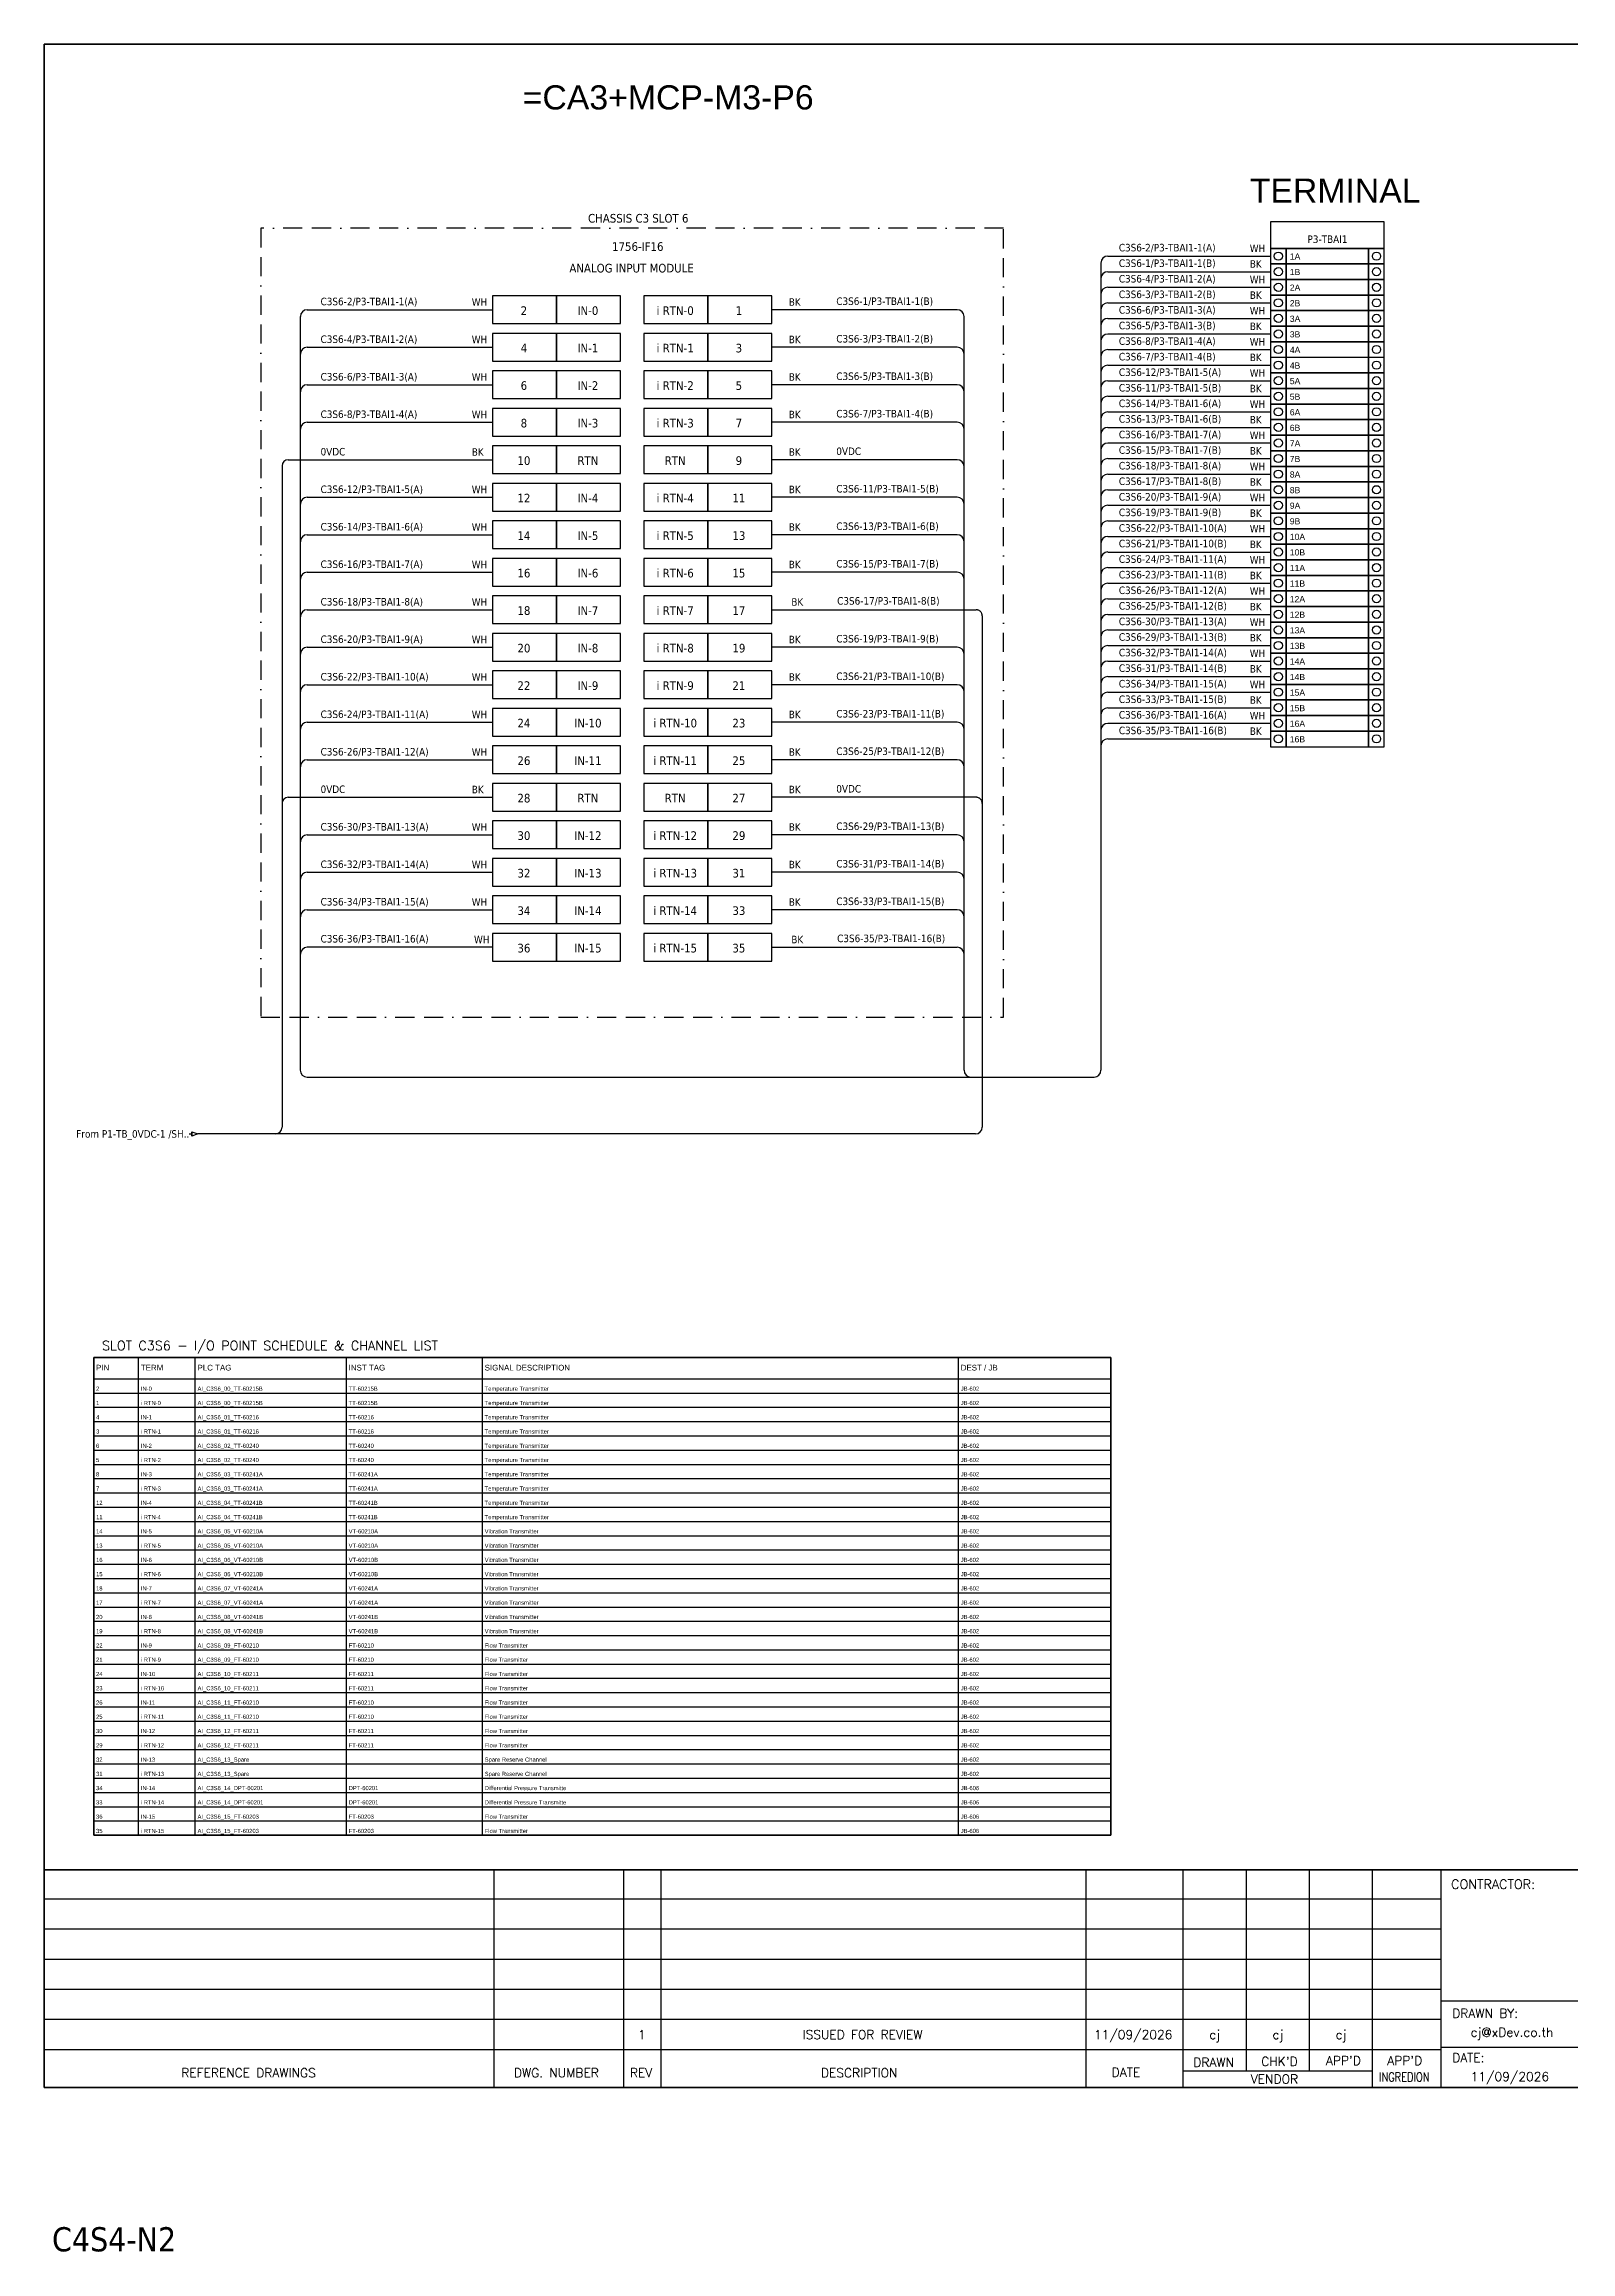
# Model space of a CAD drawing. Header units: millimetres. Extents: x 0 to 62600, y 0 to 14837.
# Drawn here: x 25160 to 27180, y 5791 to 8713 of the extents above; entities that cross this region are included whole.
import ezdxf
from ezdxf.enums import TextEntityAlignment as Align

# ---------------------------------------------------------------- set-up
doc = ezdxf.new("R2010")
doc.units = ezdxf.units.MM
doc.linetypes.add('BORDERX2', pattern=[88.9, 25.4, -12.7, 25.4, -12.7, 0, -12.7])
for name, color, linetype in [('GT_1', 9, 'Continuous'), ('HELPPOINT', 7, 'Continuous'), ('MEMBER', 7, 'Continuous'), ('VECTORS', 7, 'Continuous'), ('x01001-FrameArea', 2, 'BORDERX2')]:
    doc.layers.add(name, color=color, linetype=linetype)
doc.layers.add('IE-EQUIP', color=253, linetype='Continuous', lineweight=25)
doc.layers.add('IE-WIRE', color=7, linetype='Continuous', lineweight=25)
doc.styles.add('ROMANS', font='romans.shx', dxfattribs={"width": 0.85, "height": 25})
doc.styles.get("Standard").update_dxf_attribs({"font": 'arial.ttf'})
doc.styles.add('Tahoma', font='')
doc.styles.get('Tahoma').set_extended_font_data('Tahoma')

# ---------------------------------------------------------------- blocks, each defined once
blk = doc.blocks.new('xTermSingleLayer51')
at = {"color": 7, "ltscale": 25.4}
for points in [[(0, -537), (537, -537), (537, 0), (0, 0)], [(537, -537), (3378, -537), (3378, 0), (537, 0)], [(3378, -537), (3915, -537), (3915, 0), (3378, 0)]]:
    blk.add_lwpolyline(points, close=True, dxfattribs=at)
for centre in [(268, -268), (3647, -268)]:
    blk.add_circle(centre, 141, dxfattribs=at)
blk.add_attdef('TERMINAL_B', (661, -387), '', height=212)
blk = doc.blocks.new('xTerminal_fr_to')
at = {"layer": 'VECTORS', "color": 1, "true_color": 0xff0000}
for p, q in [((-11.3, 0), (-7.8, 0)), ((-7.8, 2.8), (0, 0)), ((-7.8, -2.8), (-7.8, 2.8)), ((-7.8, 2.8), (0, 0)), ((-7.8, 2.8), (-7.8, -2.8)), ((0, 0), (-7.8, -2.8)), ((0, 0), (-7.8, -2.8))]:
    blk.add_line(p, q, dxfattribs=at)

msp = doc.modelspace()

# ---------------------------------------------------------------- linework, layer by layer
at = {"ltscale": 25.4}
for p, q in [((26567.5, 8411.5), (26782.9, 8411.5)), ((26368, 8361.2), (26122.7, 8361.2)), ((26567.5, 8370.3), (26782.9, 8370.3)), ((26567.5, 8329.1), (26782.9, 8329.1)), ((26368, 8311.5), (26122.7, 8311.5)), ((26567.5, 8287.8), (26782.9, 8287.8)), ((26368, 8261.9), (26122.7, 8261.9)), ((26567.5, 8246.6), (26782.9, 8246.6)), ((26368, 8212.3), (26122.7, 8212.3)), ((26567.5, 8205.4), (26782.9, 8205.4)), ((25482.7, 8162.6), (25753.2, 8162.6)), ((26368, 8162.6), (26122.7, 8162.6)), ((26567.5, 8164.2), (26782.9, 8164.2)), ((26567.5, 8122.9), (26782.9, 8122.9)), ((26368, 8113), (26122.7, 8113)), ((26567.5, 8081.7), (26782.9, 8081.7)), ((26368, 8063.4), (26122.7, 8063.4)), ((26567.5, 8040.5), (26782.9, 8040.5)), ((26368, 8013.7), (26122.7, 8013.7)), ((26567.5, 7999.3), (26782.9, 7999.3)), ((26122.7, 7964.1), (26393.2, 7964.1)), ((26567.5, 7958), (26782.9, 7958)), ((26368, 7914.5), (26122.7, 7914.5)), ((26567.5, 7916.8), (26782.9, 7916.8)), ((26368, 7864.8), (26122.7, 7864.8)), ((26567.5, 7875.6), (26782.9, 7875.6)), ((26567.5, 7834.4), (26782.9, 7834.4)), ((26368, 7815.2), (26122.7, 7815.2)), ((26567.5, 7793.2), (26782.9, 7793.2)), ((26368, 7765.6), (26122.7, 7765.6)), ((25482.7, 7715.9), (25753.2, 7715.9)), ((26393.2, 7715.9), (26122.7, 7715.9)), ((26368, 7666.3), (26122.7, 7666.3)), ((26368, 7616.7), (26122.7, 7616.7)), ((26368, 7567.1), (26122.7, 7567.1)), ((26122.7, 7517.4), (26368, 7517.4))]:
    msp.add_line(p, q, dxfattribs=at)
at = {"color": 7}
for p, q in [((25284.8, 6342.2), (25284.8, 6974.3)), ((25359.8, 6342.2), (25359.8, 6974.3)), ((25559.8, 6342.2), (25559.8, 6974.3)), ((25739.8, 6342.2), (25739.8, 6974.3)), ((26369.8, 6342.2), (26369.8, 6974.3)), ((25225.5, 6946.3), (26571.3, 6946.3))]:
    msp.add_line(p, q, dxfattribs=at)
at = {"color": 8}
for p, q in [((25225.5, 6927.5), (26571.3, 6927.5)), ((25225.5, 6908.6), (26571.3, 6908.6)), ((25225.5, 6889.7), (26571.3, 6889.7)), ((25225.5, 6870.8), (26571.3, 6870.8)), ((25225.5, 6851.9), (26571.3, 6851.9)), ((25225.5, 6833.1), (26571.3, 6833.1)), ((25225.5, 6814.2), (26571.3, 6814.2)), ((25225.5, 6795.3), (26571.3, 6795.3)), ((25225.5, 6776.4), (26571.3, 6776.4)), ((25225.5, 6757.5), (26571.3, 6757.5)), ((25225.5, 6738.7), (26571.3, 6738.7)), ((25225.5, 6719.8), (26571.3, 6719.8)), ((25225.5, 6700.9), (26571.3, 6700.9)), ((25225.5, 6682), (26571.3, 6682)), ((25225.5, 6663.2), (26571.3, 6663.2)), ((25225.5, 6644.3), (26571.3, 6644.3)), ((25225.5, 6625.4), (26571.3, 6625.4)), ((25225.5, 6606.5), (26571.3, 6606.5)), ((25225.5, 6587.6), (26571.3, 6587.6)), ((25225.5, 6568.8), (26571.3, 6568.8)), ((25225.5, 6549.9), (26571.3, 6549.9)), ((25225.5, 6531), (26571.3, 6531)), ((25225.5, 6512.1), (26571.3, 6512.1)), ((25225.5, 6493.3), (26571.3, 6493.3)), ((25225.5, 6474.4), (26571.3, 6474.4)), ((25225.5, 6455.5), (26571.3, 6455.5)), ((25225.5, 6436.6), (26571.3, 6436.6)), ((25225.5, 6417.7), (26571.3, 6417.7)), ((25225.5, 6398.9), (26571.3, 6398.9)), ((25225.5, 6380), (26571.3, 6380)), ((25225.5, 6361.1), (26571.3, 6361.1))]:
    msp.add_line(p, q, dxfattribs=at)
at = {"color": 4, "ltscale": 25.4}
msp.add_lwpolyline([(26782.9, 8442.4), (26933.2, 8442.4), (26933.2, 8477.6), (26782.9, 8477.6)], close=True, dxfattribs=at)
msp.add_lwpolyline([(25225.5, 6974.3), (26571.3, 6974.3), (26571.3, 6342.2), (25225.5, 6342.2)], close=True)
at = {"color": 7}
msp.add_lwpolyline([(25225.5, 6342.2), (26571.3, 6342.2), (26571.3, 6974.3), (25225.5, 6974.3), (25225.5, 6342.2)], dxfattribs=at)
at = {"ltscale": 25.4}
for centre, radius, start, end in [((26567.5, 8402.4), 9.14, 90, 180), ((26368, 8352), 9.17, 0, 90), ((26567.5, 8361.1), 9.14, 90, 180), ((26567.5, 8319.9), 9.14, 90, 180), ((26368, 8302.4), 9.17, 0, 90), ((26567.5, 8278.7), 9.14, 90, 180), ((26368, 8252.7), 9.17, 0, 90), ((26567.5, 8237.5), 9.14, 90, 180), ((26368, 8203.1), 9.17, 0, 90), ((26567.5, 8196.3), 9.14, 90, 180), ((26368, 8153.5), 9.17, 0, 90), ((26567.5, 8155), 9.14, 90, 180), ((26567.5, 8113.8), 9.14, 90, 180), ((26368, 8103.8), 9.17, 0, 90), ((26567.5, 8072.6), 9.14, 90, 180), ((26368, 8054.2), 9.17, 0, 90), ((26567.5, 8031.4), 9.14, 90, 180), ((26368, 8004.6), 9.17, 0, 90), ((26567.5, 7990.1), 9.14, 90, 180), ((26567.5, 7948.9), 9.14, 90, 180), ((26368, 7905.3), 9.17, 0, 90), ((26567.5, 7907.7), 9.14, 90, 180), ((26368, 7855.7), 9.17, 0, 90), ((26567.5, 7866.5), 9.14, 90, 180), ((26567.5, 7825.2), 9.14, 90, 180), ((26368, 7806), 9.17, 0, 90), ((26567.5, 7784), 9.14, 90, 180), ((26368, 7756.4), 9.17, 0, 90), ((26368, 7657.1), 9.17, 0, 90), ((26368, 7607.5), 9.17, 0, 90), ((26368, 7557.9), 9.17, 0, 90), ((26368, 7508.2), 9.17, 0, 90)]:
    msp.add_arc(centre, radius, start, end, dxfattribs=at)
at = {"layer": 'GT_1', "color": 4}
for p, q in [((25755.2, 6008.4), (25755.2, 6296.6)), ((25927.1, 6008.4), (25927.1, 6296.6)), ((25976.3, 6008.4), (25976.3, 6296.6)), ((26538.9, 6008.4), (26538.9, 6296.6)), ((26667.2, 6008.4), (26667.2, 6296.6)), ((26750.8, 6030.2), (26750.8, 6296.6)), ((26834.3, 6030.3), (26834.3, 6296.6)), ((26917.6, 6008.4), (26917.6, 6296.6)), ((27008.6, 6008.4), (27008.6, 6296.6)), ((27008.6, 6257.7), (25159.8, 6257.7)), ((27008.6, 6217.9), (25159.8, 6217.9)), ((27008.6, 6178), (25159.8, 6178)), ((27008.6, 6138.1), (25159.8, 6138.1)), ((27795.6, 6122.8), (27008.6, 6122.8)), ((27008.6, 6098.2), (25159.8, 6098.2)), ((27008.5, 6058.2), (25159.8, 6058.2)), ((27795.6, 6061.3), (27008.6, 6061.3)), ((26917.6, 6030.2), (26667.2, 6030.2))]:
    msp.add_line(p, q, dxfattribs=at)
at = {"layer": 'HELPPOINT', "color": 4, "lineweight": 35}
for p, q in [((25159.8, 6008.4), (25159.8, 8712.6)), ((25159.8, 8712.6), (29053.1, 8712.6)), ((25159.8, 6008.4), (25159.8, 8712.6)), ((25159.8, 8712.6), (29053.1, 8712.6)), ((29053.1, 6008.4), (25159.8, 6008.4)), ((29053.1, 6008.4), (25159.8, 6008.4))]:
    msp.add_line(p, q, dxfattribs=at)
at = {"layer": 'IE-EQUIP', "linetype": 'Continuous', "ltscale": 25.4}
for points in [[(25753.2, 8342.8), (25837.9, 8342.8), (25837.9, 8379.5), (25753.2, 8379.5)], [(25837.9, 8342.8), (25922.5, 8342.8), (25922.5, 8379.5), (25837.9, 8379.5)], [(25953.4, 8342.8), (26038, 8342.8), (26038, 8379.5), (25953.4, 8379.5)], [(26038, 8342.8), (26122.7, 8342.8), (26122.7, 8379.5), (26038, 8379.5)], [(25753.2, 8293.2), (25837.9, 8293.2), (25837.9, 8329.9), (25753.2, 8329.9)], [(25837.9, 8293.2), (25922.5, 8293.2), (25922.5, 8329.9), (25837.9, 8329.9)], [(25953.4, 8293.2), (26038, 8293.2), (26038, 8329.9), (25953.4, 8329.9)], [(26038, 8293.2), (26122.7, 8293.2), (26122.7, 8329.9), (26038, 8329.9)], [(25753.2, 8243.6), (25837.9, 8243.6), (25837.9, 8280.3), (25753.2, 8280.3)], [(25837.9, 8243.6), (25922.5, 8243.6), (25922.5, 8280.3), (25837.9, 8280.3)], [(25953.4, 8243.6), (26038, 8243.6), (26038, 8280.3), (25953.4, 8280.3)], [(26038, 8243.6), (26122.7, 8243.6), (26122.7, 8280.3), (26038, 8280.3)], [(25753.2, 8193.9), (25837.9, 8193.9), (25837.9, 8230.6), (25753.2, 8230.6)], [(25837.9, 8193.9), (25922.5, 8193.9), (25922.5, 8230.6), (25837.9, 8230.6)], [(25953.4, 8193.9), (26038, 8193.9), (26038, 8230.6), (25953.4, 8230.6)], [(26038, 8193.9), (26122.7, 8193.9), (26122.7, 8230.6), (26038, 8230.6)], [(25753.2, 8144.3), (25837.9, 8144.3), (25837.9, 8181), (25753.2, 8181)], [(25837.9, 8144.3), (25922.5, 8144.3), (25922.5, 8181), (25837.9, 8181)], [(25953.4, 8144.3), (26038, 8144.3), (26038, 8181), (25953.4, 8181)], [(26038, 8144.3), (26122.7, 8144.3), (26122.7, 8181), (26038, 8181)], [(25753.2, 8094.7), (25837.9, 8094.7), (25837.9, 8131.4), (25753.2, 8131.4)], [(25837.9, 8094.7), (25922.5, 8094.7), (25922.5, 8131.4), (25837.9, 8131.4)], [(25953.4, 8094.7), (26038, 8094.7), (26038, 8131.4), (25953.4, 8131.4)], [(26038, 8094.7), (26122.7, 8094.7), (26122.7, 8131.4), (26038, 8131.4)], [(25753.2, 8045), (25837.9, 8045), (25837.9, 8081.7), (25753.2, 8081.7)], [(25837.9, 8045), (25922.5, 8045), (25922.5, 8081.7), (25837.9, 8081.7)], [(25953.4, 8045), (26038, 8045), (26038, 8081.7), (25953.4, 8081.7)], [(26038, 8045), (26122.7, 8045), (26122.7, 8081.7), (26038, 8081.7)], [(25753.2, 7995.4), (25837.9, 7995.4), (25837.9, 8032.1), (25753.2, 8032.1)], [(25837.9, 7995.4), (25922.5, 7995.4), (25922.5, 8032.1), (25837.9, 8032.1)], [(25953.4, 7995.4), (26038, 7995.4), (26038, 8032.1), (25953.4, 8032.1)], [(26038, 7995.4), (26122.7, 7995.4), (26122.7, 8032.1), (26038, 8032.1)], [(25753.2, 7945.8), (25837.9, 7945.8), (25837.9, 7982.5), (25753.2, 7982.5)], [(25837.9, 7945.8), (25922.5, 7945.8), (25922.5, 7982.5), (25837.9, 7982.5)], [(25953.4, 7945.8), (26038, 7945.8), (26038, 7982.5), (25953.4, 7982.5)], [(26038, 7945.8), (26122.7, 7945.8), (26122.7, 7982.5), (26038, 7982.5)], [(25753.2, 7896.1), (25837.9, 7896.1), (25837.9, 7932.8), (25753.2, 7932.8)], [(25837.9, 7896.1), (25922.5, 7896.1), (25922.5, 7932.8), (25837.9, 7932.8)], [(25953.4, 7896.1), (26038, 7896.1), (26038, 7932.8), (25953.4, 7932.8)], [(26038, 7896.1), (26122.7, 7896.1), (26122.7, 7932.8), (26038, 7932.8)], [(25753.2, 7846.5), (25837.9, 7846.5), (25837.9, 7883.2), (25753.2, 7883.2)], [(25837.9, 7846.5), (25922.5, 7846.5), (25922.5, 7883.2), (25837.9, 7883.2)], [(25953.4, 7846.5), (26038, 7846.5), (26038, 7883.2), (25953.4, 7883.2)], [(26038, 7846.5), (26122.7, 7846.5), (26122.7, 7883.2), (26038, 7883.2)], [(25753.2, 7796.9), (25837.9, 7796.9), (25837.9, 7833.6), (25753.2, 7833.6)], [(25837.9, 7796.9), (25922.5, 7796.9), (25922.5, 7833.6), (25837.9, 7833.6)], [(25953.4, 7796.9), (26038, 7796.9), (26038, 7833.6), (25953.4, 7833.6)], [(26038, 7796.9), (26122.7, 7796.9), (26122.7, 7833.6), (26038, 7833.6)], [(25753.2, 7747.2), (25837.9, 7747.2), (25837.9, 7783.9), (25753.2, 7783.9)], [(25837.9, 7747.2), (25922.5, 7747.2), (25922.5, 7783.9), (25837.9, 7783.9)], [(25953.4, 7747.2), (26038, 7747.2), (26038, 7783.9), (25953.4, 7783.9)], [(26038, 7747.2), (26122.7, 7747.2), (26122.7, 7783.9), (26038, 7783.9)], [(25753.2, 7697.6), (25837.9, 7697.6), (25837.9, 7734.3), (25753.2, 7734.3)], [(25837.9, 7697.6), (25922.5, 7697.6), (25922.5, 7734.3), (25837.9, 7734.3)], [(25953.4, 7697.6), (26038, 7697.6), (26038, 7734.3), (25953.4, 7734.3)], [(26038, 7697.6), (26122.7, 7697.6), (26122.7, 7734.3), (26038, 7734.3)], [(25753.2, 7648), (25837.9, 7648), (25837.9, 7684.7), (25753.2, 7684.7)], [(25837.9, 7648), (25922.5, 7648), (25922.5, 7684.7), (25837.9, 7684.7)], [(25953.4, 7648), (26038, 7648), (26038, 7684.7), (25953.4, 7684.7)], [(26038, 7648), (26122.7, 7648), (26122.7, 7684.7), (26038, 7684.7)], [(25753.2, 7598.3), (25837.9, 7598.3), (25837.9, 7635), (25753.2, 7635)], [(25837.9, 7598.3), (25922.5, 7598.3), (25922.5, 7635), (25837.9, 7635)], [(25953.4, 7598.3), (26038, 7598.3), (26038, 7635), (25953.4, 7635)], [(26038, 7598.3), (26122.7, 7598.3), (26122.7, 7635), (26038, 7635)], [(25753.2, 7548.7), (25837.9, 7548.7), (25837.9, 7585.4), (25753.2, 7585.4)], [(25837.9, 7548.7), (25922.5, 7548.7), (25922.5, 7585.4), (25837.9, 7585.4)], [(25953.4, 7548.7), (26038, 7548.7), (26038, 7585.4), (25953.4, 7585.4)], [(26038, 7548.7), (26122.7, 7548.7), (26122.7, 7585.4), (26038, 7585.4)], [(25753.2, 7499.1), (25837.9, 7499.1), (25837.9, 7535.8), (25753.2, 7535.8)], [(25837.9, 7499.1), (25922.5, 7499.1), (25922.5, 7535.8), (25837.9, 7535.8)], [(25953.4, 7499.1), (26038, 7499.1), (26038, 7535.8), (25953.4, 7535.8)], [(26038, 7499.1), (26122.7, 7499.1), (26122.7, 7535.8), (26038, 7535.8)]]:
    msp.add_lwpolyline(points, close=True, dxfattribs=at)
at = {"layer": 'IE-WIRE', "color": 4, "ltscale": 25.4}
for p, q in [((26558.4, 8423), (26558.4, 7354.6)), ((26567.5, 8432.1), (26782.9, 8432.1)), ((26567.5, 8390.9), (26782.9, 8390.9)), ((25508, 8361.2), (25753.2, 8361.2)), ((25498.8, 8352), (25498.8, 7354.6)), ((26377.1, 8352), (26377.1, 7354.6)), ((26567.5, 8349.7), (26782.9, 8349.7)), ((25508, 8311.5), (25753.2, 8311.5)), ((26567.5, 8308.4), (26782.9, 8308.4)), ((25508, 8261.9), (25753.2, 8261.9)), ((26567.5, 8267.2), (26782.9, 8267.2)), ((25508, 8212.3), (25753.2, 8212.3)), ((26567.5, 8226), (26782.9, 8226)), ((26567.5, 8184.8), (26782.9, 8184.8)), ((26567.5, 8143.6), (26782.9, 8143.6)), ((25508, 8113), (25753.2, 8113)), ((26567.5, 8102.3), (26782.9, 8102.3)), ((25508, 8063.4), (25753.2, 8063.4)), ((26567.5, 8061.1), (26782.9, 8061.1)), ((25508, 8013.7), (25753.2, 8013.7)), ((26567.5, 8019.9), (26782.9, 8019.9)), ((26567.5, 7978.7), (26782.9, 7978.7)), ((25508, 7964.1), (25753.2, 7964.1)), ((26567.5, 7937.4), (26782.9, 7937.4)), ((25508, 7914.5), (25753.2, 7914.5)), ((26567.5, 7896.2), (26782.9, 7896.2)), ((25508, 7864.8), (25753.2, 7864.8)), ((26567.5, 7855), (26782.9, 7855)), ((25508, 7815.2), (25753.2, 7815.2)), ((26567.5, 7813.8), (26782.9, 7813.8)), ((25508, 7765.6), (25753.2, 7765.6)), ((25508, 7666.3), (25753.2, 7666.3)), ((25508, 7616.7), (25753.2, 7616.7)), ((25508, 7567.1), (25753.2, 7567.1)), ((25753.2, 7517.4), (25508, 7517.4))]:
    msp.add_line(p, q, dxfattribs=at)
at = {"layer": 'IE-WIRE', "color": 7, "ltscale": 25.4}
for p, q in [((25474.7, 8154.6), (25474.7, 7279.4)), ((26401.2, 7956.1), (26401.2, 7279.4)), ((26392.3, 7270.4), (25363.2, 7270.4))]:
    msp.add_line(p, q, dxfattribs=at)
at = {"layer": 'IE-WIRE', "color": 4}
msp.add_line((25507.9, 7345.4), (26549.2, 7345.4), dxfattribs=at)
at = {"layer": 'IE-WIRE', "color": 4, "ltscale": 25.4}
for centre, radius in [((26567.5, 8423), 9.14), ((26567.5, 8381.8), 9.14), ((25508, 8352), 9.17), ((26567.5, 8340.5), 9.14), ((25508, 8302.4), 9.17), ((26567.5, 8299.3), 9.14), ((25508, 8252.7), 9.17), ((26567.5, 8258.1), 9.14), ((25508, 8203.1), 9.17), ((26567.5, 8216.9), 9.14), ((26567.5, 8175.6), 9.14), ((26567.5, 8134.4), 9.14), ((25508, 8103.8), 9.17), ((26567.5, 8093.2), 9.14), ((25508, 8054.2), 9.17), ((26567.5, 8052), 9.14), ((25508, 8004.6), 9.17), ((26567.5, 8010.7), 9.14), ((26567.5, 7969.5), 9.14), ((25508, 7954.9), 9.17), ((26567.5, 7928.3), 9.14), ((25508, 7905.3), 9.17), ((26567.5, 7887.1), 9.14), ((25508, 7855.7), 9.17), ((26567.5, 7845.9), 9.14), ((25508, 7806), 9.17), ((26567.5, 7804.6), 9.14), ((25508, 7756.4), 9.17), ((25508, 7657.1), 9.17), ((25508, 7607.5), 9.17), ((25508, 7557.9), 9.17), ((25508, 7508.2), 9.17)]:
    msp.add_arc(centre, radius, 90, 180, dxfattribs=at)
at = {"layer": 'IE-WIRE', "ltscale": 25.4}
for centre in [(25482.7, 8154.6), (25482.7, 7707.9)]:
    msp.add_arc(centre, 8, 90, 180, dxfattribs=at)
at = {"layer": 'IE-WIRE', "color": 4}
for centre, start, end in [((25507.9, 7354.6), 180, 270), ((26386.3, 7354.6), 180, 270), ((26549.2, 7354.6), 270, 0)]:
    msp.add_arc(centre, 9.14, start, end, dxfattribs=at)
at = {"layer": 'IE-WIRE', "color": 7, "ltscale": 25.4}
for centre in [(25465.7, 7279.4), (26392.3, 7279.4), (26392.3, 7279.4)]:
    msp.add_arc(centre, 8.96, 270, 0, dxfattribs=at)
at = {"layer": 'MEMBER', "color": 4, "lineweight": 35}
msp.add_line((25159.8, 6296.6), (29053.1, 6296.6), dxfattribs=at)
msp.add_line((25159.8, 6296.6), (29053.1, 6296.6), dxfattribs=at)
at = {"layer": 'x01001-FrameArea'}
msp.add_lwpolyline([(25446.5, 7425.1), (26429.5, 7425.1), (26429.5, 8468.9), (25446.5, 8468.9)], close=True, dxfattribs=at)
at = {"layer": 'x01001-FrameArea', "ltscale": 25.4}
for centre in [(26393.2, 7956.1), (26393.2, 7707.9)]:
    msp.add_arc(centre, 8, 0, 90, dxfattribs=at)

# ---------------------------------------------------------------- block references
at = {"xscale": 0.0384, "yscale": 0.0384, "zscale": 0.0384}
for p, values in [((26782.9, 8442.4), {'TERMINAL_B': '1A'}), ((26782.9, 8421.8), {'TERMINAL_B': '1B'}), ((26782.9, 8401.2), {'TERMINAL_B': '2A'}), ((26782.9, 8380.6), {'TERMINAL_B': '2B'}), ((26782.9, 8360), {'TERMINAL_B': '3A'}), ((26782.9, 8339.4), {'TERMINAL_B': '3B'}), ((26782.9, 8318.8), {'TERMINAL_B': '4A'}), ((26782.9, 8298.1), {'TERMINAL_B': '4B'}), ((26782.9, 8277.5), {'TERMINAL_B': '5A'}), ((26782.9, 8256.9), {'TERMINAL_B': '5B'}), ((26782.9, 8236.3), {'TERMINAL_B': '6A'}), ((26782.9, 8215.7), {'TERMINAL_B': '6B'}), ((26782.9, 8195.1), {'TERMINAL_B': '7A'}), ((26782.9, 8174.5), {'TERMINAL_B': '7B'}), ((26782.9, 8153.9), {'TERMINAL_B': '8A'}), ((26782.9, 8133.2), {'TERMINAL_B': '8B'}), ((26782.9, 8112.6), {'TERMINAL_B': '9A'}), ((26782.9, 8092), {'TERMINAL_B': '9B'}), ((26782.9, 8071.4), {'TERMINAL_B': '10A'}), ((26782.9, 8050.8), {'TERMINAL_B': '10B'}), ((26782.9, 8030.2), {'TERMINAL_B': '11A'}), ((26782.9, 8009.6), {'TERMINAL_B': '11B'}), ((26782.9, 7989), {'TERMINAL_B': '12A'}), ((26782.9, 7968.4), {'TERMINAL_B': '12B'}), ((26782.9, 7947.7), {'TERMINAL_B': '13A'}), ((26782.9, 7927.1), {'TERMINAL_B': '13B'}), ((26782.9, 7906.5), {'TERMINAL_B': '14A'}), ((26782.9, 7885.9), {'TERMINAL_B': '14B'}), ((26782.9, 7865.3), {'TERMINAL_B': '15A'}), ((26782.9, 7844.7), {'TERMINAL_B': '15B'}), ((26782.9, 7824.1), {'TERMINAL_B': '16A'}), ((26782.9, 7803.5), {'TERMINAL_B': '16B'})]:
    msp.add_blockref('xTermSingleLayer51', p, dxfattribs=at).add_auto_attribs(values)
msp.add_blockref('xTerminal_fr_to', (25363.2, 7270.4))

# ---------------------------------------------------------------- texts
at = {"color": 2}
for s, p in [('=CA3+MCP-M3-P6', (25793.1, 8626.2)), ('TERMINAL', (26755.3, 8502.8))]:
    msp.add_text(s, height=32, dxfattribs=at).set_placement(p)
at = {"color": 2, "style": 'Tahoma'}
for s, height, p in [('CHASSIS C3 SLOT 6', 11.441, (25946, 8482.2)), ('1756-IF16', 11.44, (25945.4, 8444.8)), ('ANALOG INPUT MODULE', 11.441, (25937.2, 8416.2)), ('2', 11.4, (25794.7, 8360)), ('IN-0', 11.44, (25879.4, 8360)), ('i RTN-0', 11.44, (25994.9, 8360)), ('1', 11.4, (26079.2, 8360)), ('4', 11.4, (25794.7, 8310.4)), ('IN-1', 11.44, (25879.4, 8310.4)), ('i RTN-1', 11.44, (25994.9, 8310.4)), ('3', 11.4, (26079.2, 8310.4)), ('6', 11.4, (25794.7, 8260.8)), ('IN-2', 11.44, (25879.4, 8260.8)), ('i RTN-2', 11.44, (25994.9, 8260.8)), ('5', 11.4, (26079.2, 8260.8)), ('8', 11.4, (25794.7, 8211.1)), ('IN-3', 11.44, (25879.4, 8211.1)), ('i RTN-3', 11.44, (25994.9, 8211.1)), ('7', 11.4, (26079.2, 8211.1)), ('10', 11.44, (25794.7, 8161.5)), ('RTN', 11.44, (25879.4, 8161.5)), ('RTN', 11.44, (25994.9, 8161.5)), ('9', 11.4, (26079.2, 8161.5)), ('12', 11.44, (25794.7, 8111.9)), ('IN-4', 11.44, (25879.4, 8111.9)), ('i RTN-4', 11.44, (25994.9, 8111.9)), ('11', 11.44, (26079.2, 8111.9)), ('14', 11.44, (25794.7, 8062.2)), ('IN-5', 11.44, (25879.4, 8062.2)), ('i RTN-5', 11.44, (25994.9, 8062.2)), ('13', 11.44, (26079.2, 8062.2)), ('16', 11.44, (25794.7, 8012.6)), ('IN-6', 11.44, (25879.4, 8012.6)), ('i RTN-6', 11.44, (25994.9, 8012.6)), ('15', 11.44, (26079.2, 8012.6)), ('18', 11.44, (25794.7, 7963)), ('IN-7', 11.44, (25879.4, 7963)), ('i RTN-7', 11.44, (25994.9, 7963)), ('17', 11.44, (26079.2, 7963)), ('20', 11.44, (25794.7, 7913.3)), ('IN-8', 11.44, (25879.4, 7913.3)), ('i RTN-8', 11.44, (25994.9, 7913.3)), ('19', 11.44, (26079.2, 7913.3)), ('22', 11.44, (25794.7, 7863.7)), ('IN-9', 11.44, (25879.4, 7863.7)), ('i RTN-9', 11.44, (25994.9, 7863.7)), ('21', 11.44, (26079.2, 7863.7)), ('24', 11.44, (25794.7, 7814.1)), ('IN-10', 11.44, (25879.4, 7814.1)), ('i RTN-10', 11.44, (25994.9, 7814.1)), ('23', 11.44, (26079.2, 7814.1)), ('26', 11.44, (25794.7, 7764.4)), ('IN-11', 11.44, (25879.4, 7764.4)), ('i RTN-11', 11.44, (25994.9, 7764.4)), ('25', 11.44, (26079.2, 7764.4)), ('28', 11.44, (25794.7, 7714.8)), ('RTN', 11.44, (25879.4, 7714.8)), ('RTN', 11.44, (25994.9, 7714.8)), ('27', 11.44, (26079.2, 7714.8)), ('30', 11.44, (25794.7, 7665.2)), ('IN-12', 11.44, (25879.4, 7665.2)), ('i RTN-12', 11.44, (25994.9, 7665.2)), ('29', 11.44, (26079.2, 7665.2)), ('32', 11.44, (25794.7, 7615.5)), ('IN-13', 11.44, (25879.4, 7615.5)), ('i RTN-13', 11.44, (25994.9, 7615.5)), ('31', 11.44, (26079.2, 7615.5)), ('34', 11.44, (25794.7, 7565.9)), ('IN-14', 11.44, (25879.4, 7565.9)), ('i RTN-14', 11.44, (25994.9, 7565.9)), ('33', 11.44, (26079.2, 7565.9)), ('36', 11.44, (25794.7, 7516.3)), ('IN-15', 11.44, (25879.4, 7516.3)), ('i RTN-15', 11.44, (25994.9, 7516.3)), ('35', 11.44, (26079.2, 7516.3))]:
    msp.add_text(s, height=height, dxfattribs=at).set_placement(p, align=Align.MIDDLE_CENTER)
at = {"color": 4, "style": 'Tahoma'}
for s, height, p in [('C3S6-2/P3-TBAI1-1(A)', 9.949, (26582, 8438.4)), ('WH', 9.95, (26755.3, 8437.4)), ('C3S6-4/P3-TBAI1-2(A)', 9.949, (26582, 8397.2)), ('WH', 9.95, (26755.3, 8396.1)), ('C3S6-2/P3-TBAI1-1(A)', 9.949, (25525.6, 8367.1)), ('WH', 9.95, (25725.7, 8366.4)), ('C3S6-6/P3-TBAI1-3(A)', 9.949, (26582, 8356)), ('WH', 9.95, (26755.3, 8354.9)), ('C3S6-4/P3-TBAI1-2(A)', 9.949, (25525.6, 8317.2)), ('WH', 9.95, (25725.7, 8316.8)), ('C3S6-8/P3-TBAI1-4(A)', 9.949, (26582, 8314.7)), ('WH', 9.95, (26755.3, 8313.7)), ('C3S6-6/P3-TBAI1-3(A)', 9.949, (25525.6, 8267.5)), ('WH', 9.95, (25725.7, 8267.2)), ('C3S6-12/P3-TBAI1-5(A)', 9.949, (26582, 8273.5)), ('WH', 9.95, (26755.3, 8272.5)), ('C3S6-14/P3-TBAI1-6(A)', 9.949, (26582, 8232.3)), ('WH', 9.95, (26755.3, 8231.3)), ('C3S6-8/P3-TBAI1-4(A)', 9.949, (25525.6, 8217.9)), ('WH', 9.95, (25725.7, 8217.5)), ('C3S6-16/P3-TBAI1-7(A)', 9.949, (26582, 8191.1)), ('WH', 9.95, (26755.3, 8190)), ('C3S6-18/P3-TBAI1-8(A)', 9.949, (26582, 8149.8)), ('WH', 9.95, (26755.3, 8148.8)), ('C3S6-12/P3-TBAI1-5(A)', 9.949, (25525.6, 8118.6)), ('WH', 9.95, (25725.7, 8118.3)), ('C3S6-20/P3-TBAI1-9(A)', 9.949, (26582, 8108.6)), ('WH', 9.95, (26755.3, 8107.6)), ('C3S6-14/P3-TBAI1-6(A)', 9.949, (25525.6, 8069)), ('WH', 9.95, (25725.7, 8068.6)), ('C3S6-22/P3-TBAI1-10(A)', 9.949, (26582, 8067.4)), ('WH', 9.95, (26755.3, 8066.4)), ('C3S6-24/P3-TBAI1-11(A)', 9.949, (26582, 8026.2)), ('WH', 9.95, (26755.3, 8025.1)), ('C3S6-16/P3-TBAI1-7(A)', 9.949, (25525.6, 8019.4)), ('WH', 9.95, (25725.7, 8019)), ('C3S6-18/P3-TBAI1-8(A)', 9.949, (25525.6, 7969.7)), ('WH', 9.95, (25725.7, 7969.4)), ('C3S6-26/P3-TBAI1-12(A)', 9.949, (26582, 7984.9)), ('WH', 9.95, (26755.3, 7983.9)), ('C3S6-30/P3-TBAI1-13(A)', 9.949, (26582, 7943.7)), ('WH', 9.95, (26755.3, 7942.7)), ('C3S6-20/P3-TBAI1-9(A)', 9.949, (25525.6, 7920.1)), ('WH', 9.95, (25725.7, 7919.7)), ('C3S6-32/P3-TBAI1-14(A)', 9.949, (26582, 7902.5)), ('WH', 9.95, (26755.3, 7901.5)), ('C3S6-22/P3-TBAI1-10(A)', 9.949, (25525.6, 7870.5)), ('WH', 9.95, (25725.7, 7870.1)), ('C3S6-34/P3-TBAI1-15(A)', 9.949, (26582, 7861.3)), ('WH', 9.95, (26755.3, 7860.2)), ('C3S6-24/P3-TBAI1-11(A)', 9.949, (25525.6, 7820.8)), ('WH', 9.95, (25725.7, 7820.5)), ('C3S6-36/P3-TBAI1-16(A)', 9.949, (26582, 7820.1)), ('WH', 9.95, (26755.3, 7819)), ('C3S6-26/P3-TBAI1-12(A)', 9.949, (25525.6, 7771.2)), ('WH', 9.95, (25725.7, 7770.8)), ('C3S6-30/P3-TBAI1-13(A)', 9.949, (25525.6, 7671.9)), ('WH', 9.95, (25725.7, 7671.6)), ('C3S6-32/P3-TBAI1-14(A)', 9.949, (25525.6, 7622.3)), ('WH', 9.95, (25725.7, 7621.9)), ('C3S6-34/P3-TBAI1-15(A)', 9.949, (25525.6, 7572.7)), ('WH', 9.95, (25725.7, 7572.3)), ('C3S6-36/P3-TBAI1-16(A)', 9.949, (25525.6, 7523.7)), ('WH', 9.95, (25728.7, 7522.7))]:
    msp.add_text(s, height=height, dxfattribs=at).set_placement(p)
msp.add_text('P3-TBAI1', height=9.95, dxfattribs=at).set_placement((26858.1, 8454.5), align=Align.MIDDLE_CENTER)
at = {"style": 'Tahoma'}
for s, height, p in [('C3S6-1/P3-TBAI1-1(B)', 9.949, (26582, 8417.8)), ('BK', 9.95, (26755.3, 8416.8)), ('C3S6-3/P3-TBAI1-2(B)', 9.949, (26582, 8376.6)), ('BK', 9.95, (26755.3, 8375.5)), ('BK', 9.95, (26145.2, 8366.4)), ('C3S6-1/P3-TBAI1-1(B)', 9.949, (26208.1, 8367.5)), ('C3S6-3/P3-TBAI1-2(B)', 9.949, (26208.1, 8317.8)), ('C3S6-5/P3-TBAI1-3(B)', 9.949, (26582, 8335.3)), ('BK', 9.95, (26755.3, 8334.3)), ('BK', 9.95, (26145.2, 8316.8)), ('C3S6-7/P3-TBAI1-4(B)', 9.949, (26582, 8294.1)), ('BK', 9.95, (26755.3, 8293.1)), ('BK', 9.95, (26145.2, 8267.2)), ('C3S6-5/P3-TBAI1-3(B)', 9.949, (26208.1, 8268.2)), ('C3S6-11/P3-TBAI1-5(B)', 9.949, (26582, 8252.9)), ('BK', 9.95, (26755.3, 8251.9)), ('BK', 9.95, (26145.2, 8217.5)), ('C3S6-7/P3-TBAI1-4(B)', 9.949, (26208.1, 8218.6)), ('C3S6-13/P3-TBAI1-6(B)', 9.949, (26582, 8211.7)), ('BK', 9.95, (26755.3, 8210.6)), ('0VDC', 9.95, (25525.6, 8168.3)), ('BK', 9.95, (25725.7, 8167.9)), ('BK', 9.95, (26145.2, 8167.9)), ('0VDC', 9.95, (26208.1, 8168.9)), ('C3S6-15/P3-TBAI1-7(B)', 9.949, (26582, 8170.5)), ('BK', 9.95, (26755.3, 8169.4)), ('BK', 9.95, (26145.2, 8118.3)), ('C3S6-11/P3-TBAI1-5(B)', 9.949, (26208.1, 8119.3)), ('C3S6-17/P3-TBAI1-8(B)', 9.949, (26582, 8129.2)), ('BK', 9.95, (26755.3, 8128.2)), ('C3S6-19/P3-TBAI1-9(B)', 9.949, (26582, 8088)), ('BK', 9.95, (26755.3, 8087)), ('BK', 9.95, (26145.2, 8068.6)), ('C3S6-13/P3-TBAI1-6(B)', 9.949, (26208.1, 8069.7)), ('C3S6-21/P3-TBAI1-10(B)', 9.949, (26582, 8046.8)), ('BK', 9.95, (26755.3, 8045.7)), ('BK', 9.95, (26145.2, 8019)), ('C3S6-15/P3-TBAI1-7(B)', 9.949, (26208.1, 8020)), ('C3S6-23/P3-TBAI1-11(B)', 9.949, (26582, 8005.6)), ('BK', 9.95, (26755.3, 8004.5)), ('BK', 9.95, (26148.6, 7969.4)), ('C3S6-17/P3-TBAI1-8(B)', 9.949, (26209.2, 7970.9)), ('C3S6-25/P3-TBAI1-12(B)', 9.949, (26582, 7964.3)), ('BK', 9.95, (26755.3, 7963.3)), ('BK', 9.95, (26145.2, 7919.7)), ('C3S6-19/P3-TBAI1-9(B)', 9.949, (26208.1, 7920.8)), ('C3S6-29/P3-TBAI1-13(B)', 9.949, (26582, 7923.1)), ('BK', 9.95, (26755.3, 7922.1)), ('C3S6-31/P3-TBAI1-14(B)', 9.949, (26582, 7881.9)), ('BK', 9.95, (26755.3, 7880.9)), ('BK', 9.95, (26145.2, 7870.1)), ('C3S6-21/P3-TBAI1-10(B)', 9.949, (26208.1, 7871.1)), ('BK', 9.95, (26145.2, 7820.5)), ('C3S6-23/P3-TBAI1-11(B)', 9.949, (26208.1, 7821.5)), ('C3S6-33/P3-TBAI1-15(B)', 9.949, (26582, 7840.7)), ('BK', 9.95, (26755.3, 7839.6)), ('C3S6-35/P3-TBAI1-16(B)', 9.949, (26582, 7799.4)), ('BK', 9.95, (26755.3, 7798.4)), ('BK', 9.95, (26145.2, 7770.8)), ('C3S6-25/P3-TBAI1-12(B)', 9.949, (26208.1, 7771.9)), ('0VDC', 9.95, (25525.6, 7721.6)), ('BK', 9.95, (25725.7, 7721.2)), ('BK', 9.95, (26145.2, 7721.2)), ('0VDC', 9.95, (26208.1, 7722.2)), ('BK', 9.95, (26145.2, 7671.6)), ('C3S6-29/P3-TBAI1-13(B)', 9.949, (26208.1, 7672.6)), ('BK', 9.95, (26145.2, 7621.9)), ('C3S6-31/P3-TBAI1-14(B)', 9.949, (26208.1, 7623)), ('BK', 9.95, (26145.2, 7572.3)), ('C3S6-33/P3-TBAI1-15(B)', 9.949, (26208.1, 7573.3)), ('BK', 9.95, (26148.6, 7522.7)), ('C3S6-35/P3-TBAI1-16(B)', 9.949, (26209.2, 7524.2))]:
    msp.add_text(s, height=height, dxfattribs=at).set_placement(p)
at = {"color": 7, "style": 'Tahoma'}
msp.add_text('From P1-TB_0VDC-1 /SH..', height=9.949, dxfattribs=at).set_placement((25351.9, 7270.4), align=Align.MIDDLE_RIGHT)
at = {"color": 3}
for s, p in [('PIN', (25228.5, 6957.3)), ('TERM', (25287.8, 6957.3)), ('PLC TAG', (25362.8, 6957.3)), ('INST TAG', (25562.8, 6957.3)), ('SIGNAL DESCRIPTION', (25742.8, 6957.3)), ('DEST / JB', (26372.8, 6957.3))]:
    msp.add_text(s, height=7.5, dxfattribs=at).set_placement(p)
at = {"color": 7}
for s, p in [('2', (25228.5, 6930.5)), ('IN-0', (25287.8, 6930.5)), ('AI_C3S6_00_TT-60215B', (25362.8, 6930.5)), ('TT-60215B', (25562.8, 6930.5)), ('Temperature Transmitter', (25742.8, 6930.5)), ('JB-602', (26372.8, 6930.5)), ('4', (25228.5, 6892.7)), ('1', (25228.5, 6911.6)), ('i RTN-0', (25287.8, 6911.6)), ('IN-1', (25287.8, 6892.7)), ('AI_C3S6_00_TT-60215B', (25362.8, 6911.6)), ('AI_C3S6_01_TT-60216', (25362.8, 6892.7)), ('TT-60215B', (25562.8, 6911.6)), ('TT-60216', (25562.8, 6892.7)), ('Temperature Transmitter', (25742.8, 6911.6)), ('Temperature Transmitter', (25742.8, 6892.7)), ('JB-602', (26372.8, 6911.6)), ('JB-602', (26372.8, 6892.7)), ('3', (25228.5, 6873.8)), ('i RTN-1', (25287.8, 6873.8)), ('AI_C3S6_01_TT-60216', (25362.8, 6873.8)), ('TT-60216', (25562.8, 6873.8)), ('Temperature Transmitter', (25742.8, 6873.8)), ('JB-602', (26372.8, 6873.8)), ('5', (25228.5, 6836.1)), ('6', (25228.5, 6854.9)), ('i RTN-2', (25287.8, 6836.1)), ('IN-2', (25287.8, 6854.9)), ('AI_C3S6_02_TT-60240', (25362.8, 6854.9)), ('AI_C3S6_02_TT-60240', (25362.8, 6836.1)), ('TT-60240', (25562.8, 6854.9)), ('TT-60240', (25562.8, 6836.1)), ('Temperature Transmitter', (25742.8, 6854.9)), ('Temperature Transmitter', (25742.8, 6836.1)), ('JB-602', (26372.8, 6854.9)), ('JB-602', (26372.8, 6836.1)), ('8', (25228.5, 6817.2)), ('IN-3', (25287.8, 6817.2)), ('AI_C3S6_03_TT-60241A', (25362.8, 6817.2)), ('TT-60241A', (25562.8, 6817.2)), ('Temperature Transmitter', (25742.8, 6817.2)), ('JB-602', (26372.8, 6817.2)), ('7', (25228.5, 6798.3)), ('12', (25228.5, 6779.4)), ('i RTN-3', (25287.8, 6798.3)), ('IN-4', (25287.8, 6779.4)), ('AI_C3S6_03_TT-60241A', (25362.8, 6798.3)), ('AI_C3S6_04_TT-60241B', (25362.8, 6779.4)), ('TT-60241A', (25562.8, 6798.3)), ('TT-60241B', (25562.8, 6779.4)), ('Temperature Transmitter', (25742.8, 6798.3)), ('Temperature Transmitter', (25742.8, 6779.4)), ('JB-602', (26372.8, 6798.3)), ('JB-602', (26372.8, 6779.4)), ('11', (25228.5, 6760.5)), ('i RTN-4', (25287.8, 6760.5)), ('AI_C3S6_04_TT-60241B', (25362.8, 6760.5)), ('TT-60241B', (25562.8, 6760.5)), ('Temperature Transmitter', (25742.8, 6760.5)), ('JB-602', (26372.8, 6760.5)), ('14', (25228.5, 6741.7)), ('13', (25228.5, 6722.8)), ('i RTN-5', (25287.8, 6722.8)), ('IN-5', (25287.8, 6741.7)), ('AI_C3S6_05_VT-60210A', (25362.8, 6741.7)), ('AI_C3S6_05_VT-60210A', (25362.8, 6722.8)), ('VT-60210A', (25562.8, 6741.7)), ('VT-60210A', (25562.8, 6722.8)), ('Vibration Transmitter', (25742.8, 6741.7)), ('Vibration Transmitter', (25742.8, 6722.8)), ('JB-602', (26372.8, 6741.7)), ('JB-602', (26372.8, 6722.8)), ('16', (25228.5, 6703.9)), ('IN-6', (25287.8, 6703.9)), ('AI_C3S6_06_VT-60210B', (25362.8, 6703.9)), ('VT-60210B', (25562.8, 6703.9)), ('Vibration Transmitter', (25742.8, 6703.9)), ('JB-602', (26372.8, 6703.9)), ('15', (25228.5, 6685)), ('18', (25228.5, 6666.2)), ('i RTN-6', (25287.8, 6685)), ('IN-7', (25287.8, 6666.2)), ('AI_C3S6_06_VT-60210B', (25362.8, 6685)), ('AI_C3S6_07_VT-60241A', (25362.8, 6666.2)), ('VT-60210B', (25562.8, 6685)), ('VT-60241A', (25562.8, 6666.2)), ('Vibration Transmitter', (25742.8, 6685)), ('Vibration Transmitter', (25742.8, 6666.2)), ('JB-602', (26372.8, 6685)), ('JB-602', (26372.8, 6666.2)), ('20', (25228.5, 6628.4)), ('17', (25228.5, 6647.3)), ('i RTN-7', (25287.8, 6647.3)), ('IN-8', (25287.8, 6628.4)), ('AI_C3S6_07_VT-60241A', (25362.8, 6647.3)), ('AI_C3S6_08_VT-60241B', (25362.8, 6628.4)), ('VT-60241A', (25562.8, 6647.3)), ('VT-60241B', (25562.8, 6628.4)), ('Vibration Transmitter', (25742.8, 6647.3)), ('Vibration Transmitter', (25742.8, 6628.4)), ('JB-602', (26372.8, 6647.3)), ('JB-602', (26372.8, 6628.4)), ('19', (25228.5, 6609.5)), ('i RTN-8', (25287.8, 6609.5)), ('AI_C3S6_08_VT-60241B', (25362.8, 6609.5)), ('VT-60241B', (25562.8, 6609.5)), ('Vibration Transmitter', (25742.8, 6609.5)), ('JB-602', (26372.8, 6609.5)), ('22', (25228.5, 6590.6)), ('21', (25228.5, 6571.8)), ('i RTN-9', (25287.8, 6571.8)), ('IN-9', (25287.8, 6590.6)), ('AI_C3S6_09_FT-60210', (25362.8, 6590.6)), ('AI_C3S6_09_FT-60210', (25362.8, 6571.8)), ('FT-60210', (25562.8, 6590.6)), ('FT-60210', (25562.8, 6571.8)), ('Flow Transmitter', (25742.8, 6590.6)), ('Flow Transmitter', (25742.8, 6571.8)), ('JB-602', (26372.8, 6590.6)), ('JB-602', (26372.8, 6571.8)), ('24', (25228.5, 6552.9)), ('IN-10', (25287.8, 6552.9)), ('AI_C3S6_10_FT-60211', (25362.8, 6552.9)), ('FT-60211', (25562.8, 6552.9)), ('Flow Transmitter', (25742.8, 6552.9)), ('JB-602', (26372.8, 6552.9)), ('23', (25228.5, 6534)), ('26', (25228.5, 6515.1)), ('i RTN-10', (25287.8, 6534)), ('IN-11', (25287.8, 6515.1)), ('AI_C3S6_10_FT-60211', (25362.8, 6534)), ('AI_C3S6_11_FT-60210', (25362.8, 6515.1)), ('FT-60211', (25562.8, 6534)), ('FT-60210', (25562.8, 6515.1)), ('Flow Transmitter', (25742.8, 6534)), ('Flow Transmitter', (25742.8, 6515.1)), ('JB-602', (26372.8, 6534)), ('JB-602', (26372.8, 6515.1)), ('25', (25228.5, 6496.3)), ('i RTN-11', (25287.8, 6496.3)), ('AI_C3S6_11_FT-60210', (25362.8, 6496.3)), ('FT-60210', (25562.8, 6496.3)), ('Flow Transmitter', (25742.8, 6496.3)), ('JB-602', (26372.8, 6496.3)), ('30', (25228.5, 6477.4)), ('29', (25228.5, 6458.5)), ('i RTN-12', (25287.8, 6458.5)), ('IN-12', (25287.8, 6477.4)), ('AI_C3S6_12_FT-60211', (25362.8, 6477.4)), ('AI_C3S6_12_FT-60211', (25362.8, 6458.5)), ('FT-60211', (25562.8, 6477.4)), ('FT-60211', (25562.8, 6458.5)), ('Flow Transmitter', (25742.8, 6477.4)), ('Flow Transmitter', (25742.8, 6458.5)), ('JB-602', (26372.8, 6477.4)), ('JB-602', (26372.8, 6458.5)), ('32', (25228.5, 6439.6)), ('IN-13', (25287.8, 6439.6)), ('AI_C3S6_13_Spare', (25362.8, 6439.6)), ('Spare Reserve Channel', (25742.8, 6439.6)), ('JB-602', (26372.8, 6439.6)), ('31', (25228.5, 6420.7)), ('34', (25228.5, 6401.9)), ('i RTN-13', (25287.8, 6420.7)), ('IN-14', (25287.8, 6401.9)), ('AI_C3S6_13_Spare', (25362.8, 6420.7)), ('AI_C3S6_14_DPT-60201', (25362.8, 6401.9)), ('DPT-60201', (25562.8, 6401.9)), ('Spare Reserve Channel', (25742.8, 6420.7)), ('Differential Pressure Transmitte', (25742.8, 6401.9)), ('JB-602', (26372.8, 6420.7)), ('JB-606', (26372.8, 6401.9)), ('33', (25228.5, 6383)), ('36', (25228.5, 6364.1)), ('i RTN-14', (25287.8, 6383)), ('IN-15', (25287.8, 6364.1)), ('AI_C3S6_14_DPT-60201', (25362.8, 6383)), ('AI_C3S6_15_FT-60203', (25362.8, 6364.1)), ('DPT-60201', (25562.8, 6383)), ('FT-60203', (25562.8, 6364.1)), ('Differential Pressure Transmitte', (25742.8, 6383)), ('Flow Transmitter', (25742.8, 6364.1)), ('JB-606', (26372.8, 6383)), ('JB-606', (26372.8, 6364.1)), ('35', (25228.5, 6345.2)), ('i RTN-15', (25287.8, 6345.2)), ('AI_C3S6_15_FT-60203', (25362.8, 6345.2)), ('FT-60203', (25562.8, 6345.2)), ('Flow Transmitter', (25742.8, 6345.2)), ('JB-606', (26372.8, 6345.2))]:
    msp.add_text(s, height=5.5, dxfattribs=at).set_placement(p)
at = {"color": 2, "style": 'Tahoma'}
msp.add_text('C4S4-N2', height=32, dxfattribs=at).set_placement((25170.2, 5791.5))
at = {"layer": 'MEMBER', "color": 4, "ltscale": 0.8, "style": 'ROMANS'}
for s, height, p in [('SLOT C3S6 - I/O POINT SCHEDULE & CHANNEL LIST', 12.35, (25236.4, 6984)), ('CONTRACTOR:', 12.35, (27021.7, 6271.2)), ('DRAWN BY:', 11.88, (27023.2, 6100.6)), ('cj@xDev.co.th', 11.875, (27047.6, 6075.6)), ("CHK'D", 11.88, (26770.4, 6036.9)), ("APP'D", 11.88, (26856, 6038.1)), ("APP'D", 11.88, (26937.2, 6038.1)), ('DATE:', 11.88, (27023.2, 6042)), ('REFERENCE DRAWINGS', 11.875, (25341.2, 6021.9)), ('DWG. NUMBER', 11.875, (25781.4, 6021.9)), ('REV', 11.88, (25934.9, 6021.9)), ('DESCRIPTION', 11.875, (26187.8, 6021.9)), ('DATE', 11.88, (26572.6, 6022.6)), ('DRAWN', 11.88, (26680.6, 6035.7)), ('VENDOR', 11.88, (26756.7, 6013.6)), ('11/09/2026', 11.88, (27047.6, 6016.9))]:
    msp.add_text(s, height=height, dxfattribs=at).set_placement(p)
for s, height, p in [('1', 11.9, (25950.7, 6078.4)), ('ISSUED FOR REVIEW', 11.875, (26242.8, 6078.4)), ('11/09/2026', 11.88, (26601, 6078.4)), ('cj', 11.88, (26708.9, 6078.4)), ('cj', 11.88, (26792.5, 6078.4)), ('cj', 11.88, (26876, 6078.4))]:
    msp.add_text(s, height=height, dxfattribs=at).set_placement(p, align=Align.MIDDLE_CENTER)
at = {"layer": 'MEMBER', "color": 4, "ltscale": 0.8, "style": 'ROMANS', "width": 0.8}
msp.add_text('INGREDION', height=11.88, dxfattribs=at).set_placement((26926.4, 6016.4))

doc.saveas('drawing.dxf')
